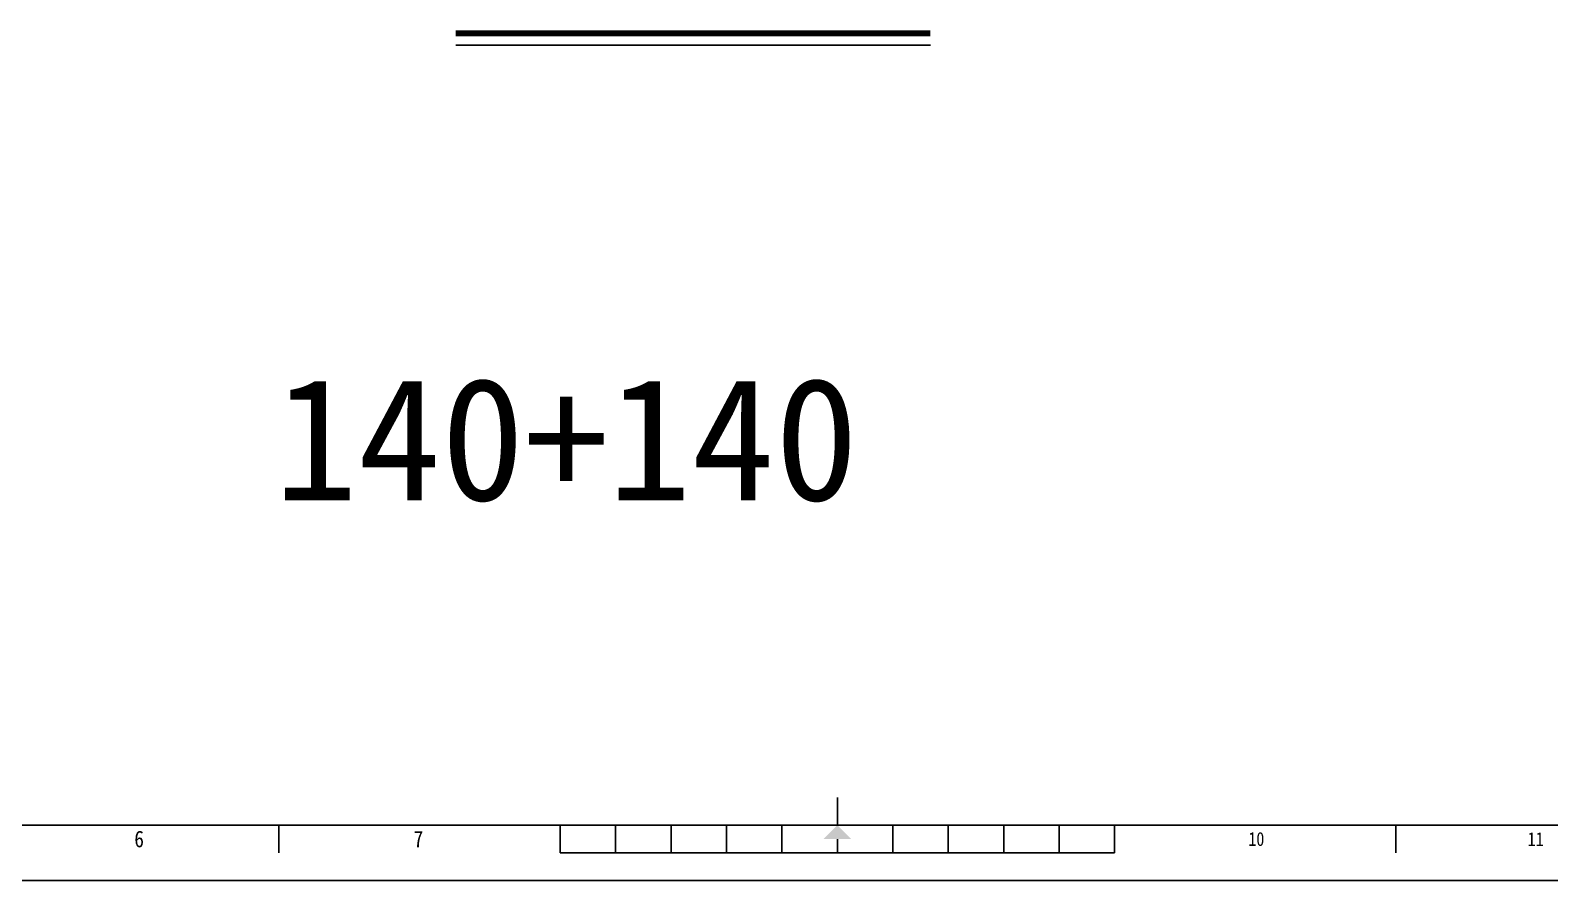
# Model space of a CAD drawing. Extents: x 188590 to 251590, y -4075 to 40422.
# Drawn here: x 209748 to 230275, y -4075 to 7415 of the extents above; entities that cross this region are included whole.
import ezdxf
from ezdxf.enums import TextEntityAlignment as Align

# ---------------------------------------------------------------- set-up
doc = ezdxf.new("R2010")
doc.units = 0
doc.header["$LTSCALE"] = 1000
doc.header["$MEASUREMENT"] = 0
for name, color, linetype in [('DIM_SYMB', 3, 'Continuous'), ('PUB_TEXT', 255, 'Continuous'), ('tk', 253, 'Continuous')]:
    doc.layers.add(name, color=color, linetype=linetype)
doc.styles.add('-黑体', font='SIMHEI.TTF', dxfattribs={"width": 0.8})
doc.styles.add('TKZ1', font='SIMHEI.TTF', dxfattribs={"width": 0.7})

# ---------------------------------------------------------------- blocks, each defined once
blk = doc.blocks.new('fasdf')
for p, q in [((374906, 689845), (374906, 690219)), ((344716, 689845), (405095, 689845)), ((367358, 689470), (367358, 689845)), ((371160, 689470), (371160, 689845)), ((371909, 689470), (371909, 689845)), ((372658, 689470), (372658, 689845)), ((373407, 689470), (373407, 689845)), ((374156, 689470), (374156, 689845)), ((375655, 689470), (375655, 689845)), ((376404, 689470), (376404, 689845)), ((377153, 689470), (377153, 689845)), ((377902, 689470), (377902, 689845)), ((378651, 689470), (378651, 689845)), ((382453, 689470), (382453, 689845)), ((374906, 689657), (374906, 689470)), ((371160, 689470), (378651, 689470)), ((342844, 689096), (405844, 689096))]:
    blk.add_line(p, q)
blk.add_solid([(374718, 689657), (375093, 689657), (374906, 689845)])
at = {"style": 'TKZ1', "width": 0.85}
for s, height, p in [('6', 225, (365471, 689657)), ('7', 225, (369245, 689657)), ('10', 187.3, (380566, 689657)), ('11', 187.3, (384340, 689657))]:
    blk.add_text(s, height=height, dxfattribs=at).set_placement(p, align=Align.MIDDLE)

msp = doc.modelspace()

# ---------------------------------------------------------------- linework, layer by layer
at = {"layer": 'DIM_SYMB', "const_width": 80.5}
msp.add_lwpolyline([(215496, 7374), (221908, 7374)], dxfattribs=at)
at = {"layer": 'DIM_SYMB'}
msp.add_lwpolyline([(215496, 7213), (221908, 7213)], dxfattribs=at)

# ---------------------------------------------------------------- block references
at = {"layer": 'tk'}
msp.add_blockref('fasdf', (-154254, -693171), dxfattribs=at)

# ---------------------------------------------------------------- texts
at = {"layer": 'PUB_TEXT', "color": 7, "style": '-黑体'}
msp.add_text('140+140', height=1657.2, dxfattribs=at).set_placement((216988, 1892), align=Align.MIDDLE_CENTER)

doc.saveas('drawing.dxf')
